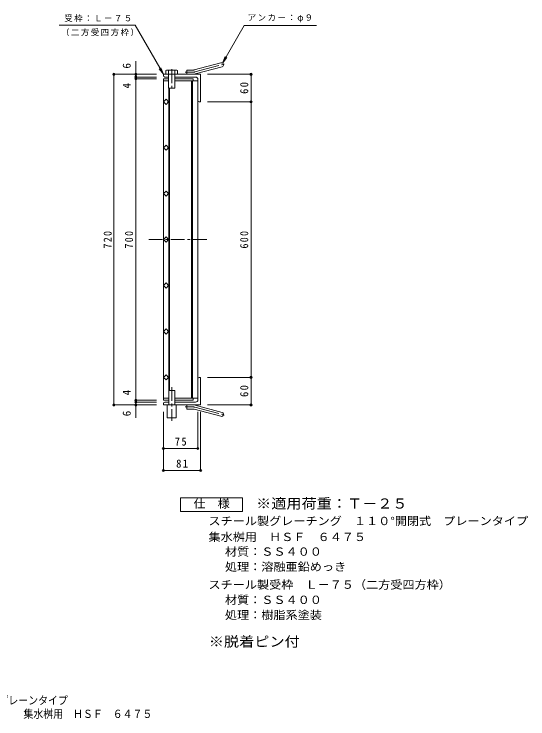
# Model space of a CAD drawing. Units: millimetres, scale not verified. Extents: x -1035 to 1060, y -823 to 800.
# Drawn here: x -59 to 1060, y -823 to 712 of the extents above; entities that cross this region are included whole.
import ezdxf
from ezdxf.enums import TextEntityAlignment as Align

# ---------------------------------------------------------------- set-up
doc = ezdxf.new("R2010")
doc.units = ezdxf.units.MM
doc.header["$LTSCALE"] = 6
doc.header["$PDMODE"] = 32
doc.header["$PDSIZE"] = 4.8
doc.linetypes.add('CHAIN1', pattern=[8, 5, -1, 1, -1])
doc.linetypes.add('CHAIN2', pattern=[12, 9, -1, 1, -1])
for name, color, linetype, lineweight in [('A-1', 2, 'Continuous', 9), ('A-2', 3, 'Continuous', 9), ('A-4', 7, 'Continuous', 9), ('A-5', 7, 'Continuous', 9), ('A-9', 4, 'Continuous', 9), ('F-4_F-4ﾚｲﾔ', 2, 'Continuous', 9)]:
    doc.layers.add(name, color=color, linetype=linetype, lineweight=lineweight)
doc.layers.add('F-5_F-5ﾚｲﾔ', color=2, linetype='Continuous')
doc.styles.add('ＭＳ ゴシック', font='')
doc.styles.get('ＭＳ ゴシック').set_extended_font_data('MS Gothic')

msp = doc.modelspace()

# ---------------------------------------------------------------- linework, layer by layer
at = {"layer": 'A-1'}
for p, q in [((333.058, 590.422), (391.248, 606.015)), ((316.913, 581.116), (316.913, 590.116)), ((330.728, 590.116), (316.913, 590.116)), ((335.387, 581.729), (393.578, 597.321)), ((346.913, 581.116), (265.913, 581.116)), ((265.913, 578.116), (265.913, 581.116)), ((268.913, 575.116), (276.913, 575.116)), ((290.913, 575.116), (335.913, 575.116)), ((340.913, 524.116), (340.913, 570.116)), ((346.913, 581.116), (346.913, 521.116)), ((343.913, 521.116), (346.913, 521.116)), ((340.913, -81.884), (340.913, -127.884)), ((343.913, -78.884), (346.913, -78.884)), ((346.913, -138.884), (346.913, -78.884)), ((265.913, -135.885), (265.913, -138.884)), ((268.913, -132.884), (277.413, -132.884)), ((290.413, -132.884), (335.913, -132.884)), ((346.913, -138.884), (265.913, -138.884)), ((316.913, -138.884), (316.913, -147.885)), ((330.728, -147.885), (316.913, -147.885)), ((333.058, -148.191), (391.248, -163.783)), ((335.387, -139.498), (393.578, -155.09))]:
    msp.add_line(p, q, dxfattribs=at)
at = {"layer": 'A-1', "linetype": 'CHAIN2'}
for p, q in [((334.222, 586.076), (399.389, 603.537)), ((330.728, 585.616), (313.108, 585.616)), ((330.728, -143.384), (313.108, -143.384)), ((334.222, -143.844), (399.389, -161.306))]:
    msp.add_line(p, q, dxfattribs=at)
at = {"layer": 'A-1'}
for centre, radius, start, end in [((392.413, 601.668), 4.5, 285.00014, 104.99991), ((330.728, 599.116), 9, 270, 285.00002), ((268.913, 578.116), 3, 180, 270), ((330.728, 599.116), 18, 270, 285), ((335.913, 570.116), 5, 0, 90), ((343.913, 524.116), 3, 180, 270), ((343.913, -81.884), 3, 90, 180), ((268.913, -135.885), 3, 90, 180), ((335.913, -127.884), 5, 270, 0), ((330.728, -156.885), 18, 74.99998, 89.99998), ((330.728, -156.885), 9, 74.99998, 90), ((392.413, -159.437), 4.5, 255.00008, 74.99986)]:
    msp.add_arc(centre, radius, start, end, dxfattribs=at)
at = {"layer": 'A-1', "linetype": 'CHAIN2'}
for centre, start, end in [((330.728, 599.116), 270, 284.99995), ((330.728, -156.884), 75.00005, 90)]:
    msp.add_arc(centre, 13.5, start, end, dxfattribs=at)
at = {"layer": 'A-2'}
for p, q in [((265.913, 571.116), (265.913, -128.885)), ((265.913, 571.116), (276.913, 571.116)), ((290.913, 571.116), (330.913, 571.116)), ((330.913, 571.116), (330.913, 566.616)), ((265.913, 566.616), (276.913, 566.616)), ((290.913, 566.616), (340.913, 566.616)), ((327.413, 566.616), (327.413, -124.385)), ((328.913, 566.616), (328.913, -124.385)), ((340.913, 566.616), (340.913, -124.385)), ((277.913, 551.116), (277.913, -107.187)), ((279.413, 551.115), (279.413, -107.187)), ((265.913, -124.385), (277.413, -124.385)), ((265.913, -128.885), (277.413, -128.885)), ((290.413, -124.385), (340.913, -124.385))]:
    msp.add_line(p, q, dxfattribs=at)
at = {"layer": 'A-2', "linetype": 'CHAIN1'}
msp.add_line((234.187, 221.115), (361.572, 221.115), dxfattribs=at)
at = {"layer": 'A-2'}
for points in [[(277.227, 521.116), (271.57, 515.459), (265.913, 521.116), (271.57, 526.773)], [(277.227, 421.116), (271.57, 415.459), (265.913, 421.116), (271.57, 426.773)], [(277.227, 321.116), (271.57, 315.459), (265.913, 321.116), (271.57, 326.772)], [(277.227, 221.116), (271.57, 215.459), (265.913, 221.116), (271.57, 226.772)], [(277.227, 121.116), (271.57, 115.459), (265.913, 121.116), (271.57, 126.772)], [(277.227, 21.115), (271.57, 26.772), (265.913, 21.115), (271.57, 15.458)], [(277.227, -78.885), (271.57, -73.228), (265.913, -78.885), (271.57, -84.542)]]:
    msp.add_lwpolyline(points, close=True, dxfattribs=at)
msp.add_lwpolyline([(290.413, -128.885), (330.913, -128.885), (330.913, -124.385)], dxfattribs=at)
at = {"layer": 'A-4'}
for p, q in [((205.913, -167.218), (205.913, 609.353)), ((250.913, 581.116), (156.113, 581.116)), ((157.913, -138.885), (157.913, 581.116)), ((250.913, 575.116), (204.113, 575.116)), ((250.913, 571.116), (204.113, 571.116)), ((361.913, 581.116), (458.713, 581.116)), ((456.913, -138.885), (456.913, 581.116)), ((361.913, 521.116), (458.713, 521.116)), ((361.913, -78.885), (458.713, -78.885)), ((250.913, -128.885), (204.113, -128.885)), ((250.913, -132.885), (204.113, -132.885)), ((250.913, -138.885), (156.113, -138.885)), ((361.913, -138.885), (458.713, -138.885)), ((265.913, -153.885), (265.913, -283.565)), ((340.913, -153.885), (340.913, -235.565)), ((346.913, -153.885), (346.913, -283.565)), ((265.913, -233.765), (340.913, -233.765)), ((265.913, -281.765), (346.913, -281.765))]:
    msp.add_line(p, q, dxfattribs=at)
for p in [(157.913, 581.116), (205.913, 581.116), (456.913, 581.116), (205.913, 575.116), (205.913, 571.116), (456.913, 521.116), (456.913, -78.885), (157.913, -138.885), (205.913, -128.885), (205.913, -132.885), (205.913, -138.885), (456.913, -138.885), (265.913, -233.765), (340.913, -233.765), (265.913, -281.765), (346.913, -281.765)]:
    msp.add_point(p, dxfattribs=at)
at = {"layer": 'A-5'}
for p, q in [((38.751, 688.146), (204.119, 688.146)), ((265.913, 581.116), (204.119, 688.146)), ((394.663, 605.565), (400.403, 619.423)), ((394.663, 605.565), (403.795, 617.465)), ((265.913, 581.116), (256.782, 593.016)), ((265.913, 581.116), (260.173, 594.974))]:
    msp.add_line(p, q, dxfattribs=at)
msp.add_lwpolyline([(394.663, 605.565), (441.716, 687.063), (599.192, 687.063)], dxfattribs=at)
at = {"layer": 'A-9'}
for p, q in [((274.194, 590.076), (293.633, 590.076)), ((276.913, 581.116), (276.913, 589.035)), ((290.913, 581.116), (290.913, 589.035)), ((296.352, 589.035), (296.352, 581.116)), ((276.913, 581.116), (276.913, 551.116)), ((290.913, 581.116), (290.913, 551.116)), ((276.913, 551.116), (290.913, 551.116)), ((277.413, -107.187), (290.413, -107.187)), ((277.413, -107.187), (277.413, -138.885)), ((290.413, -107.187), (290.413, -138.885)), ((273.913, -138.885), (273.913, -166.885)), ((293.913, -138.885), (293.913, -166.885)), ((273.913, -166.885), (293.913, -166.885))]:
    msp.add_line(p, q, dxfattribs=at)
at = {"layer": 'A-9', "linetype": 'CHAIN1'}
for p, q in [((283.913, 592.01), (283.913, 545.654)), ((283.913, -100.181), (283.913, -173.377))]:
    msp.add_line(p, q, dxfattribs=at)
at = {"layer": 'A-9'}
msp.add_lwpolyline([(271.474, 589.035), (271.474, 581.116), (296.352, 581.116)], dxfattribs=at)
for centre, radius, start, end in [((274.194, 586.002), 4.074, 48.12389, 131.8763), ((283.913, 566.01), 24.066, 73.09029, 106.90971), ((293.633, 586.002), 4.074, 48.1237, 131.87611)]:
    msp.add_arc(centre, radius, start, end, dxfattribs=at)
at = {"layer": 'F-4_F-4ﾚｲﾔ'}
msp.add_lwpolyline([(302.838, -371.224), (302.838, -341.224), (437.837, -341.224), (437.837, -371.224)], close=True, dxfattribs=at)

# ---------------------------------------------------------------- texts
at = {"layer": 'A-4', "color": 2, "style": 'ＭＳ ゴシック'}
for s, p in [('6', (199.913, 593.535)), ('4', (199.913, 550.202)), ('4', (199.913, -118.075)), ('6', (199.913, -163.628))]:
    msp.add_text(s, height=17.6, rotation=90, dxfattribs=at).set_placement(p, align=Align.BOTTOM_LEFT)
at = {"layer": 'A-4', "color": 2, "char_height": 17.6, "attachment_point": 7, "style": 'ＭＳ ゴシック'}
for s, insert, rotation in [('\\T1.27;\\W0.95;60', (450.913, 538.366), 90), ('\\T1.27;\\W0.9;720', (153.462, 201.606), 90.143), ('\\T1.27;\\W0.9;700', (199.913, 201.615), 90), ('\\T1.27;\\W0.9;600', (450.913, 201.615), 90), ('\\T1.27;\\W0.95;60', (450.913, -121.635), 90)]:
    msp.add_mtext(s, dxfattribs=dict(at, insert=insert, rotation=rotation))
for s, insert in [('\\T1.27;\\W0.95;75', (290.663, -227.765)), ('\\T1.27;\\W0.95;81', (293.663, -275.765))]:
    msp.add_mtext(s, dxfattribs=dict(at, insert=insert))
at = {"layer": 'A-5', "char_height": 13.2, "attachment_point": 7, "style": 'ＭＳ ゴシック'}
for s, insert in [('\\T1.17;受枠：Ｌ－７５', (49.886, 695.034)), ('\\T1.17;アンカー：φ９', (449.438, 694.348)), ('\\T1.17;（二方受四方枠）', (42.811, 663.904))]:
    msp.add_mtext(s, dxfattribs=dict(at, insert=insert))
at = {"layer": 'F-4_F-4ﾚｲﾔ', "style": 'ＭＳ ゴシック', "width": 1.1}
for s, p in [('仕\u3000様', (331.338, -368.225)), ('スチール製グレーチング\u3000１１０°開閉式\u3000プレーンタイプ', (364.091, -405.977)), ('集水桝用\u3000ＨＳＦ\u3000６４７５', (364.091, -440.664)), ('材質：ＳＳ４００', (399.919, -472.646)), ('処理：溶融亜鉛めっき', (399.919, -505.647)), ('スチール製受枠\u3000Ｌ－７５（二方受四方枠）', (364.092, -544.647)), ('材質：ＳＳ４００', (399.918, -577.647)), ('処理：樹脂系塗装', (399.918, -610.647))]:
    msp.add_text(s, height=17.6, dxfattribs=at).set_placement(p, align=Align.BOTTOM_LEFT)
at = {"layer": 'F-4_F-4ﾚｲﾔ', "color": 3, "style": 'ＭＳ ゴシック', "width": 1.1}
msp.add_text('※脱着ピン付', height=21.99, dxfattribs=at).set_placement((364.849, -671.861), align=Align.BOTTOM_LEFT)
at = {"layer": 'F-5_F-5ﾚｲﾔ', "color": 3, "style": 'ＭＳ ゴシック', "width": 1.1}
msp.add_text('※適用荷重：Ｔ－２５', height=21.99, dxfattribs=at).set_placement((467.837, -371.224), align=Align.BOTTOM_LEFT)
at = {"layer": 'F-5_F-5ﾚｲﾔ', "style": 'ＭＳ ゴシック', "width": 0.9}
for s, p in [('スチール製グレーチング\u3000１１０°開閉式\u3000プレーンタイプ', (-512.046, -796.524)), ('集水桝用\u3000ＨＳＦ\u3000６４７５', (-39.071, -825.907))]:
    msp.add_text(s, height=17.6, dxfattribs=at).set_placement(p, align=Align.BOTTOM_LEFT)

doc.saveas('drawing.dxf')
